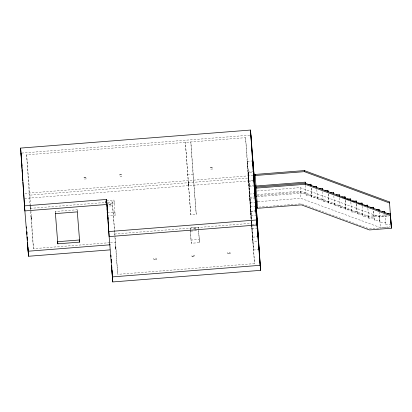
<?xml version="1.0" encoding="UTF-8"?>
<svg xmlns="http://www.w3.org/2000/svg" width="412" height="412" viewBox="0 0 412 412"><rect width="100%" height="100%" fill="white"/><g stroke="black" fill="none" stroke-linecap="round" stroke-linejoin="round"><path stroke-width="0.31" stroke-dasharray="2.06 1.54" d="M21.645 153.073L250.269 135.146M109.788 242.673L33.449 248.657L30.21 208.354L26.62 154.835L245.578 137.67L249.399 186.533L253.653 186.203M107.826 202.266L112.316 201.916L117.708 274.33L254.559 263.603L247.37 161.344L252.844 160.917M83.986 177.757L86.288 177.531L86.396 178.885L84.094 179.065L83.986 177.711L86.288 177.577M119.568 174.925L121.87 174.745C122.725 179.287 115.829 173.879 121.87 174.745M210.357 167.849L212.659 167.627L212.767 168.977L210.465 169.157L210.352 167.808L212.659 167.627M187.517 174.503L192.991 174.07L190.838 141.96L196.236 214.374L190.761 214.807L185.369 142.387L190.761 214.807M248.086 172.051L253.56 171.619M256.758 215.322L251.284 215.749L248.565 181.239L247.993 172.674L253.468 172.247M24.89 193.377L252.87 175.502M33.449 248.657L29.865 195.139L248.822 177.974M188.335 182.907L188.505 185.117L188.449 182.897M188.552 184.205L188.505 185.117M24.653 198.466L252.638 180.59M248.565 181.239L254.039 180.811M254.328 185.091L248.853 185.524L251.557 220.533M105.735 200.696L105.992 203.878L105.735 200.696L113.949 200.052L115.133 215.352L107.558 215.95M30.54 207.56L30.483 205.341L30.648 207.55M30.21 208.354L107.187 202.318M257.201 190.993L300.163 187.625L379.632 216.882L388.758 216.166M106.584 203.858L114.165 203.26L113.949 200.052M108.989 204.723L111.291 204.501L111.4 205.856L109.098 206.036L108.989 204.682L111.291 204.543M249.425 194.083L254.899 193.655M257.309 194.546L300.466 191.163L368.586 216.243L386.101 214.868M55.316 212.53L55.244 211.459L77.142 209.744L77.245 211.006M256.748 195.669L300.539 192.234L368.658 217.315L388.053 215.79M250.115 197.24L254.369 196.905M257.5 196.658L305.946 192.862L306.152 195.381L311.627 194.953L311.117 187.398L311.827 197.472L317.302 197.039L317.503 199.562L322.977 199.13L323.178 201.648L328.652 201.221L328.148 193.666M255.188 197.935L249.713 198.368L253.004 241.437L257.263 241.108M31.121 216.506L31.286 218.715L31.23 216.496M107.341 212.736L114.922 212.144L115.133 215.352M257.917 201.695L300.878 198.327L380.353 227.589L390.082 226.821M255.898 202.477L250.424 202.905L247.993 172.674M250.29 206.927L255.759 206.5M258.793 207.128L301.311 203.796L368.828 228.65M328.652 201.221L328.858 203.739L334.333 203.312L334.534 205.83L340.008 205.403L340.209 207.921L345.683 207.488L345.179 199.933M256.048 210.784L250.573 211.212L251.15 219.776M251.001 211.469L255.862 211.088M345.683 207.488L345.884 210.012L351.359 209.579L351.565 212.098L357.039 211.67L356.529 204.115M357.039 211.67L357.24 214.189L362.714 213.761L362.915 216.279L368.39 215.852L368.591 218.37L374.065 217.938L373.56 210.383L374.271 220.461L379.746 220.029L379.946 222.547L385.421 222.12L385.622 224.638L390.488 224.257M190.277 230.545L190.102 227.975L198.316 227.331L198.419 228.603M114.469 234.026L251.315 223.299L251.104 220.106M195.437 228.526C189.494 229.778 196.905 226.801 195.546 229.881M251.861 224.313L257.335 223.886M190.952 231.137L197.266 230.643M257.618 228.166L252.144 228.593L251.536 221.038M110.426 242.622L115.561 242.22L115.046 235.824M199.29 239.423L199.501 242.632L191.292 243.276L191.075 240.067L199.29 239.423L198.471 229.242M115.69 246.788L115.854 248.997L115.69 246.788L115.86 247.679M252.721 237.157L258.195 236.73M115.906 248.091L115.854 248.997M369.43 228.871L391.328 227.156M259.055 249.574L253.581 250.002L251.299 221.661M156.225 259.452L156.117 258.097L153.815 258.278L153.923 259.632L156.225 259.452L153.923 259.632M230.092 253.658L229.984 252.304L227.682 252.484L227.79 253.838L230.092 253.658L227.79 253.838M192.085 256.64C198.028 255.383 190.617 258.365 191.977 255.286L194.279 255.105L194.387 256.46M374.065 217.938L374.271 220.461M311.627 194.953L311.827 197.472M247.37 161.344L249.399 186.533M251.315 223.299L254.559 263.603M199.501 242.632L198.316 227.331M192.991 174.07L196.236 214.374M188.505 183.798L188.614 185.106M190.102 227.975L190.205 229.247M190.256 229.886L191.075 240.067M190.318 231.183L191.292 243.276M112.316 201.916L114.582 230.066M114.634 230.705L114.994 235.185M106.353 208.333L106.615 212.18M55.244 211.459L55.347 212.721M26.62 154.835L29.865 195.139M384.916 214.564L385.622 224.638M379.632 216.882L380.353 227.589M379.231 211.845L379.946 222.547M368.586 216.243L368.658 217.315M367.885 208.297L368.591 218.37M362.21 206.206L362.915 216.279M356.565 204.115L357.24 214.189M350.854 202.024L351.565 212.098M345.21 199.933L345.884 210.012M339.503 197.848L340.209 207.921M333.823 195.757L334.534 205.83M328.184 193.666L328.858 203.739M322.472 191.575L323.178 201.648M316.797 189.484L317.503 199.562M305.441 185.307L306.152 195.381M300.466 191.163L300.539 192.234M300.163 187.625L300.878 198.327M245.578 137.67L251.057 219.467M115.561 242.22L117.708 274.33M77.142 209.744L77.25 211.351M31.394 218.71L31.338 217.809L31.286 218.715"/><path stroke-width="0.62" d="M109.994 249.878L28.526 256.264L24.473 205.887L20.6 148.083L250.506 130.058L254.946 186.219M389.469 201.932L389.541 203.003L304.391 171.655L255.126 175.517L255.054 174.446L304.319 170.583L389.469 201.932L391.302 226.729M254.868 186.106L305.23 182.155L305.333 183.417L305.23 182.155M255.898 187.074L305.163 183.211L390.313 214.559L391.4 228.227L369.502 229.942L301.383 204.867L257.593 208.297L255.898 187.074L255.97 188.145L305.235 184.282L390.385 215.631L390.313 214.559M24.473 205.887L106.579 199.449L107.347 208.966M307.867 184.488L310.906 184.246L311.008 185.508L310.906 184.246M313.542 186.574L316.586 186.337L316.684 187.599L316.586 186.337M319.218 188.665L322.261 188.428L322.364 189.685M324.898 190.756L327.937 190.519L328.04 191.776M255.589 196.812L256.861 196.709M55.388 213.601L77.286 211.886M330.573 192.847L333.612 192.605L333.715 193.867L333.612 192.605M336.249 194.938L339.292 194.696L339.442 196.586M257.273 201.746L255.991 201.849L252.844 160.917L255.224 190.514M341.924 197.024L344.968 196.787L345.117 198.677L344.968 196.787M346.997 199.161L350.643 198.878L350.746 200.134L350.643 198.878M352.672 201.252L356.318 200.968L356.421 202.225M358.347 203.343L361.999 203.054L362.097 204.316L361.999 203.054M364.63 205.382L367.674 205.145L367.777 206.407L367.674 205.145M370.311 207.473L373.349 207.236L373.452 208.498L373.349 207.236M376.594 209.517L379.025 209.327L379.128 210.583L379.025 209.327M255.332 192.002L260.58 270.354L112.785 281.942L108.732 231.559L256.527 219.972L250.506 130.058M382.269 211.608L384.705 211.418L384.803 212.674M387.337 213.746L390.38 213.504L391.096 224.21M57.819 243.832L79.717 242.112L79.573 239.969L57.68 241.69L57.819 243.832L55.399 213.349M110.231 244.79L28.119 251.227L27.516 242.235M255.054 174.446L256.017 186.409M255.898 202.477L253.468 172.247L256.758 215.322M257.618 228.166L254.328 185.091M258.478 241.01L255.188 197.935M259.055 249.574L256.048 210.784M256.527 219.972L260.58 270.354M107.45 210.244L107.759 214.08M107.965 216.64L108.171 219.199M108.428 222.398L108.583 224.319M77.291 211.634L79.717 242.112M20.6 148.083L21.213 155.679M21.316 156.962L21.625 160.798M21.831 163.358L22.037 165.918M22.346 169.754L22.449 171.037M390.483 214.528L390.555 215.594M391.328 227.156L391.4 228.227M384.705 211.418L384.787 212.674M356.318 200.968L356.406 202.225M339.292 194.696L339.416 196.586M327.937 190.519L328.024 191.776M322.261 188.428L322.344 189.685M304.319 170.583L304.391 171.655M305.163 183.211L305.235 184.282M257.521 207.226L257.593 208.297M255.033 187.506L255.249 190.715M254.153 175.404L260.178 265.318L112.378 276.9L111.606 265.343M250.913 135.1L256.933 225.009L109.139 236.596L107.805 216.686M111.281 259.462L111.451 262.032M111.667 265.24L111.837 267.81M112.013 270.38L112.27 274.232M112.358 275.52L112.785 281.942M110.916 255.064L111.044 256.995M111.219 259.56L111.436 262.774M107.717 215.404L106.986 204.486L24.88 210.923L22.943 182.022M106.579 199.449L108.732 231.559M26.888 231.858L26.976 233.146M27.233 236.998L27.408 239.568M27.578 242.138L27.795 245.346M27.923 247.272L28.526 256.264M26.486 226.821L26.569 228.109M26.832 231.961L27.001 234.531M27.171 237.101L27.388 240.309M21.007 153.12L22.037 168.534M22.124 169.821L22.856 180.739"/></g></svg>
